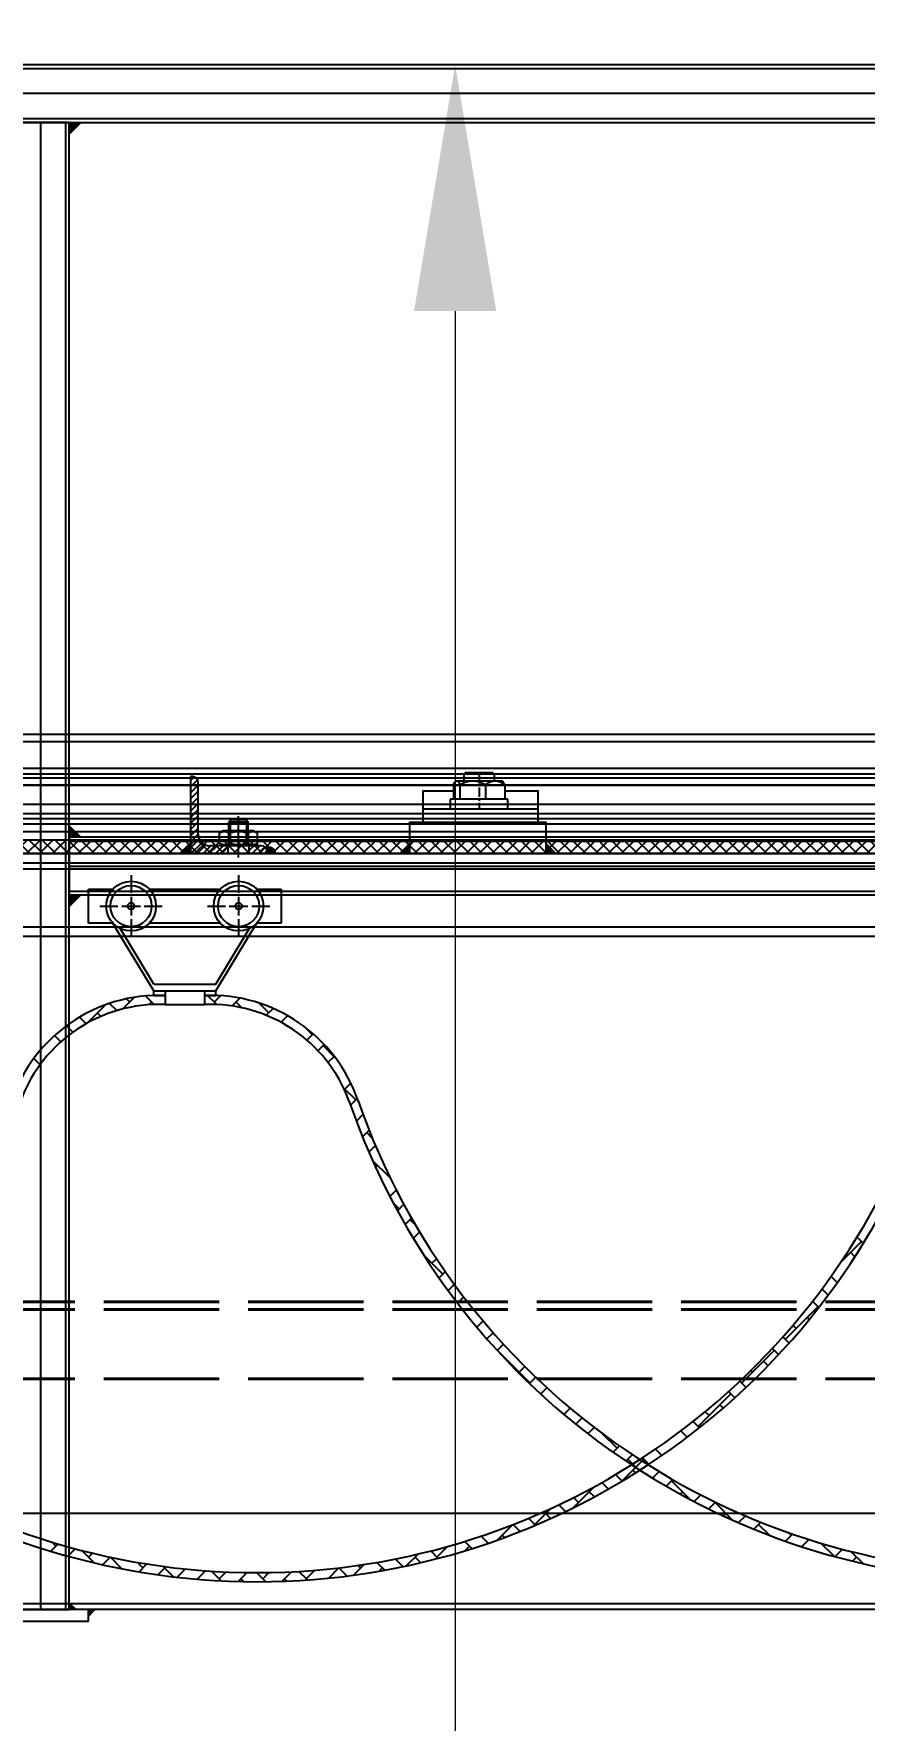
# Model space of a CAD drawing. Header units: centimetres. Extents: x 470464 to 524273, y 49611 to 59074.
# Drawn here: x 504506.7 to 504549.9, y 50525.9 to 50613.5 of the extents above; entities that cross this region are included whole.
import ezdxf

# ---------------------------------------------------------------- set-up
doc = ezdxf.new("R2010")
doc.units = ezdxf.units.CM
doc.header["$MEASUREMENT"] = 0
for name, pattern in [('1244-MIUM-DD-AR-2000$0$1244_Aselsan_MIUM_2900_Vinç$0$ACAD_ISO02W100', [15, 12, -3]), ('CENTER', [50.8, 31.75, -6.35, 6.35, -6.35]), ('CHAIN', [0.3543, 0.2362, -0.0295, 0.0591, -0.0295])]:
    doc.linetypes.add(name, pattern=pattern)
doc.layers.add('A-ANNO-REVC-01', color=1, linetype='Continuous', lineweight=15, true_color=0xff0000, plot=False)
doc.layers.add('S-COLS-CONC', color=4, linetype='Continuous', lineweight=40)
doc.layers.add('vinç', color=7, linetype='Continuous')
doc.styles.add('BARIŞ BABUR-3', font='arial.ttf')
doc.dimstyles.new('AAA_A4 BVS STANDART', dxfattribs={"dimscale": 12, "dimtxt": 1.8, "dimasz": 1.6, "dimexe": 0.18, "dimexo": 0.0625, "dimgap": 0.09, "dimtad": 1, "dimtoh": 1, "dimdec": 0, "dimzin": 9, "dimdsep": 46, "dimtxsty": 'BARIŞ BABUR-3', "dimcen": 0.09, "dimclrd": 1, "dimclre": 1, "dimclrt": 2, "dimadec": 0, "dimazin": 0, "dimtfac": 1, "dimtdec": 0, "dimtofl": 0, "dimtmove": 0, "dimatfit": 3, "dimfxl": 1, "dimtolj": 1, "dimtzin": 0, "dimlwd": 9, "dimlwe": 9, "dimarcsym": 0})

# ---------------------------------------------------------------- blocks, each defined once
blk = doc.blocks.new('*D137')
at = {"layer": 'A-ANNO-REVC-01', "color": 1, "lineweight": 9, "transparency": 16777216}
for p, q in [((417235.581, 68849.963), (417235.581, 68862.763)), ((417235.581, 68862.763), (417245.849, 68862.763)), ((417213.844, 68837.163), (417237.021, 68837.163)), ((417213.844, 68831.963), (417237.021, 68831.963)), ((417235.581, 68819.163), (417235.581, 68806.363))]:
    blk.add_line(p, q, dxfattribs=at)
at = {"layer": 'A-ANNO-REVC-01', "color": 1, "transparency": 16777216}
for points in [[(417233.448, 68849.963), (417237.715, 68849.963), (417235.581, 68837.163)], [(417233.448, 68819.163), (417237.715, 68819.163), (417235.581, 68831.963)]]:
    blk.add_solid(points, dxfattribs=at)
at = {"layer": 'Defpoints', "color": 0, "transparency": 16777216}
for p in [(417213.344, 68837.163), (417235.581, 68837.163), (417213.344, 68831.963)]:
    blk.add_point(p, dxfattribs=at)
at = {"layer": 'A-ANNO-REVC-01', "color": 2, "transparency": 16777216, "insert": (417241.075, 68870.806), "char_height": 14.4, "attachment_point": 5, "style": 'BARIŞ BABUR-3'}
blk.add_mtext('\\A1;5', dxfattribs=at)
blk = doc.blocks.new('*D145')
at = {"layer": 'A-ANNO-REVC-01', "color": 1, "lineweight": 9, "transparency": 16777216}
for p, q in [((417213.344, 68831.963), (417208.773, 68831.963)), ((417210.213, 68819.163), (417210.213, 68330.963)), ((417198.294, 68318.163), (417211.653, 68318.163))]:
    blk.add_line(p, q, dxfattribs=at)
at = {"layer": 'A-ANNO-REVC-01', "color": 1, "transparency": 16777216}
for points in [[(417208.079, 68819.163), (417212.346, 68819.163), (417210.213, 68831.963)], [(417208.079, 68330.963), (417212.346, 68330.963), (417210.213, 68318.163)]]:
    blk.add_solid(points, dxfattribs=at)
at = {"layer": 'Defpoints', "color": 0, "transparency": 16777216}
for p in [(417213.844, 68831.963, -0.053), (417197.794, 68318.163), (417210.213, 68318.163)]:
    blk.add_point(p, dxfattribs=at)
at = {"layer": 'A-ANNO-REVC-01', "color": 2, "transparency": 16777216, "insert": (417198.683, 68532.895), "char_height": 14.4, "attachment_point": 5, "rotation": 90, "style": 'BARIŞ BABUR-3'}
blk.add_mtext('\\A1;VİNÇ ÜSTÜ : 514', dxfattribs=at)
blk = doc.blocks.new('ghfhjkdjfdkyufgfktuthkgt')
at = {"ltscale": 0.4}
blk.add_hatch(color=2, dxfattribs=at).paths.add_polyline_path([(417196.458, 69071.72), (417195.902, 69071.163), (417196.458, 69071.163)])
blk.add_hatch(color=2, dxfattribs=at).paths.add_polyline_path([(417196.458, 69071.72), (417195.902, 69071.163), (417196.458, 69071.163)])
h = blk.add_hatch(color=2, dxfattribs=at)
edge = h.paths.add_edge_path()
edge.add_arc((417200.158, 69071.263), 0.3, 0, 45, ccw=False)
edge.add_line((417200.458, 69071.263), (417200.458, 69071.163))
edge.add_line((417200.458, 69071.163), (417200.883, 69071.163))
edge.add_arc((417200.494, 69071.101), 0.394, 9.0696, 108.25207)
h = blk.add_hatch(color=2, dxfattribs=at)
edge = h.paths.add_edge_path()
edge.add_arc((417200.158, 69071.263), 0.3, 0, 45, ccw=False)
edge.add_line((417200.458, 69071.263), (417200.458, 69071.163))
edge.add_line((417200.458, 69071.163), (417200.883, 69071.163))
edge.add_arc((417200.494, 69071.101), 0.394, 9.0696, 108.25207)
at = {"color": 2}
for p, q in [((417196.458, 69075.163), (417196.458, 69071.163)), ((417196.558, 69075.163), (417196.458, 69075.163)), ((417196.458, 69075.163), (417196.458, 69071.163)), ((417196.558, 69075.163), (417196.458, 69075.163)), ((417196.858, 69072.163), (417196.858, 69074.863)), ((417196.858, 69072.163), (417196.858, 69074.863)), ((417198.549, 69072.913), (417198.457, 69072.821)), ((417198.549, 69072.913), (417198.457, 69072.821)), ((417198.457, 69072.821), (417199.457, 69072.821)), ((417198.457, 69071.563), (417198.457, 69072.821)), ((417198.457, 69072.821), (417199.457, 69072.821)), ((417198.457, 69071.563), (417198.457, 69072.821)), ((417198.547, 69071.563), (417198.547, 69072.911)), ((417198.547, 69071.563), (417198.547, 69072.911)), ((417199.365, 69072.913), (417198.549, 69072.913)), ((417199.365, 69072.913), (417198.549, 69072.913)), ((417199.365, 69072.913), (417199.457, 69072.821)), ((417199.365, 69072.913), (417199.457, 69072.821)), ((417199.367, 69072.911), (417199.367, 69071.563)), ((417199.367, 69072.911), (417199.367, 69071.563)), ((417199.457, 69071.563), (417199.457, 69072.821)), ((417199.457, 69071.563), (417199.457, 69072.821)), ((417198.193, 69072.363), (417197.977, 69072.238)), ((417198.193, 69072.363), (417197.977, 69072.238)), ((417197.977, 69072.238), (417198, 69072.251)), ((417197.977, 69072.238), (417198, 69072.251)), ((417197.977, 69071.688), (417197.977, 69072.238)), ((417197.977, 69071.688), (417197.977, 69072.238)), ((417198, 69072.251), (417198.022, 69072.263)), ((417198, 69072.251), (417198.022, 69072.263)), ((417198.022, 69072.263), (417198.044, 69072.273)), ((417198.022, 69072.263), (417198.044, 69072.273)), ((417198.044, 69072.273), (417198.065, 69072.282)), ((417198.044, 69072.273), (417198.065, 69072.282)), ((417198.065, 69072.282), (417198.086, 69072.29)), ((417198.065, 69072.282), (417198.086, 69072.29)), ((417198.086, 69072.29), (417198.106, 69072.296)), ((417198.086, 69072.29), (417198.106, 69072.296)), ((417198.106, 69072.296), (417198.126, 69072.302)), ((417198.106, 69072.296), (417198.126, 69072.302)), ((417198.126, 69072.302), (417198.146, 69072.306)), ((417198.126, 69072.302), (417198.146, 69072.306)), ((417198.146, 69072.306), (417198.165, 69072.31)), ((417198.146, 69072.306), (417198.165, 69072.31)), ((417198.165, 69072.31), (417198.184, 69072.312)), ((417198.165, 69072.31), (417198.184, 69072.312)), ((417198.184, 69072.312), (417198.203, 69072.314)), ((417198.184, 69072.312), (417198.203, 69072.314)), ((417198.193, 69072.363), (417199.723, 69072.363)), ((417198.193, 69072.363), (417199.723, 69072.363)), ((417198.203, 69072.314), (417198.222, 69072.314)), ((417198.203, 69072.314), (417198.222, 69072.314)), ((417198.222, 69072.314), (417198.241, 69072.314)), ((417198.222, 69072.314), (417198.241, 69072.314)), ((417198.241, 69072.314), (417198.26, 69072.312)), ((417198.241, 69072.314), (417198.26, 69072.312)), ((417198.26, 69072.312), (417198.279, 69072.31)), ((417198.26, 69072.312), (417198.279, 69072.31)), ((417198.279, 69072.31), (417198.299, 69072.306)), ((417198.279, 69072.31), (417198.299, 69072.306)), ((417198.299, 69072.306), (417198.318, 69072.302)), ((417198.299, 69072.306), (417198.318, 69072.302)), ((417198.318, 69072.302), (417198.338, 69072.296)), ((417198.318, 69072.302), (417198.338, 69072.296)), ((417198.338, 69072.296), (417198.358, 69072.29)), ((417198.338, 69072.296), (417198.358, 69072.29)), ((417198.358, 69072.29), (417198.379, 69072.282)), ((417198.358, 69072.29), (417198.379, 69072.282)), ((417198.379, 69072.282), (417198.4, 69072.273)), ((417198.379, 69072.282), (417198.4, 69072.273)), ((417198.4, 69072.273), (417198.422, 69072.263)), ((417198.4, 69072.273), (417198.422, 69072.263)), ((417198.422, 69072.263), (417198.444, 69072.251)), ((417198.422, 69072.263), (417198.444, 69072.251)), ((417198.444, 69072.251), (417198.468, 69072.238)), ((417198.444, 69072.251), (417198.468, 69072.238)), ((417198.468, 69072.238), (417198.514, 69072.251)), ((417198.468, 69072.238), (417198.514, 69072.251)), ((417198.514, 69072.251), (417198.559, 69072.263)), ((417198.514, 69072.251), (417198.559, 69072.263)), ((417198.559, 69072.263), (417198.602, 69072.273)), ((417198.559, 69072.263), (417198.602, 69072.273)), ((417198.602, 69072.273), (417198.645, 69072.282)), ((417198.602, 69072.273), (417198.645, 69072.282)), ((417198.645, 69072.282), (417198.686, 69072.29)), ((417198.645, 69072.282), (417198.686, 69072.29)), ((417198.686, 69072.29), (417198.726, 69072.296)), ((417198.686, 69072.29), (417198.726, 69072.296)), ((417198.726, 69072.296), (417198.766, 69072.302)), ((417198.726, 69072.296), (417198.766, 69072.302)), ((417198.766, 69072.302), (417198.805, 69072.306)), ((417198.766, 69072.302), (417198.805, 69072.306)), ((417198.805, 69072.306), (417198.844, 69072.31)), ((417198.805, 69072.306), (417198.844, 69072.31)), ((417198.844, 69072.31), (417198.882, 69072.312)), ((417198.844, 69072.31), (417198.882, 69072.312)), ((417198.882, 69072.312), (417198.92, 69072.314)), ((417198.882, 69072.312), (417198.92, 69072.314)), ((417198.92, 69072.314), (417198.958, 69072.314)), ((417198.92, 69072.314), (417198.958, 69072.314)), ((417198.958, 69072.314), (417198.996, 69072.314)), ((417198.958, 69072.314), (417198.996, 69072.314)), ((417198.996, 69072.314), (417199.034, 69072.312)), ((417198.996, 69072.314), (417199.034, 69072.312)), ((417199.034, 69072.312), (417199.073, 69072.31)), ((417199.034, 69072.312), (417199.073, 69072.31)), ((417199.073, 69072.31), (417199.111, 69072.306)), ((417199.073, 69072.31), (417199.111, 69072.306)), ((417199.111, 69072.306), (417199.151, 69072.302)), ((417199.111, 69072.306), (417199.151, 69072.302)), ((417199.151, 69072.302), (417199.19, 69072.296)), ((417199.151, 69072.302), (417199.19, 69072.296)), ((417199.19, 69072.296), (417199.231, 69072.29)), ((417199.19, 69072.296), (417199.231, 69072.29)), ((417199.231, 69072.29), (417199.272, 69072.282)), ((417199.231, 69072.29), (417199.272, 69072.282)), ((417199.272, 69072.282), (417199.314, 69072.273)), ((417199.272, 69072.282), (417199.314, 69072.273)), ((417199.314, 69072.273), (417199.358, 69072.263)), ((417199.314, 69072.273), (417199.358, 69072.263)), ((417199.358, 69072.263), (417199.403, 69072.251)), ((417199.358, 69072.263), (417199.403, 69072.251)), ((417199.403, 69072.251), (417199.449, 69072.238)), ((417199.403, 69072.251), (417199.449, 69072.238)), ((417199.449, 69072.238), (417199.472, 69072.251)), ((417199.449, 69072.238), (417199.472, 69072.251)), ((417199.472, 69072.251), (417199.495, 69072.263)), ((417199.472, 69072.251), (417199.495, 69072.263)), ((417199.495, 69072.263), (417199.516, 69072.273)), ((417199.495, 69072.263), (417199.516, 69072.273)), ((417199.516, 69072.273), (417199.538, 69072.282)), ((417199.516, 69072.273), (417199.538, 69072.282)), ((417199.538, 69072.282), (417199.558, 69072.29)), ((417199.538, 69072.282), (417199.558, 69072.29)), ((417199.558, 69072.29), (417199.578, 69072.296)), ((417199.558, 69072.29), (417199.578, 69072.296)), ((417199.578, 69072.296), (417199.598, 69072.302)), ((417199.578, 69072.296), (417199.598, 69072.302)), ((417199.598, 69072.302), (417199.618, 69072.306)), ((417199.598, 69072.302), (417199.618, 69072.306)), ((417199.618, 69072.306), (417199.637, 69072.31)), ((417199.618, 69072.306), (417199.637, 69072.31)), ((417199.637, 69072.31), (417199.656, 69072.312)), ((417199.637, 69072.31), (417199.656, 69072.312)), ((417199.656, 69072.312), (417199.675, 69072.314)), ((417199.656, 69072.312), (417199.675, 69072.314)), ((417199.675, 69072.314), (417199.694, 69072.314)), ((417199.675, 69072.314), (417199.694, 69072.314)), ((417199.694, 69072.314), (417199.713, 69072.314)), ((417199.694, 69072.314), (417199.713, 69072.314)), ((417199.713, 69072.314), (417199.732, 69072.312)), ((417199.713, 69072.314), (417199.732, 69072.312)), ((417199.723, 69072.363), (417199.94, 69072.238)), ((417199.723, 69072.363), (417199.94, 69072.238)), ((417199.732, 69072.312), (417199.752, 69072.31)), ((417199.732, 69072.312), (417199.752, 69072.31)), ((417199.752, 69072.31), (417199.771, 69072.306)), ((417199.752, 69072.31), (417199.771, 69072.306)), ((417199.771, 69072.306), (417199.791, 69072.302)), ((417199.771, 69072.306), (417199.791, 69072.302)), ((417199.791, 69072.302), (417199.81, 69072.296)), ((417199.791, 69072.302), (417199.81, 69072.296)), ((417199.81, 69072.296), (417199.831, 69072.29)), ((417199.81, 69072.296), (417199.831, 69072.29)), ((417199.831, 69072.29), (417199.851, 69072.282)), ((417199.831, 69072.29), (417199.851, 69072.282)), ((417199.851, 69072.282), (417199.872, 69072.273)), ((417199.851, 69072.282), (417199.872, 69072.273)), ((417199.872, 69072.273), (417199.894, 69072.263)), ((417199.872, 69072.273), (417199.894, 69072.263)), ((417199.894, 69072.263), (417199.917, 69072.251)), ((417199.894, 69072.263), (417199.917, 69072.251)), ((417199.917, 69072.251), (417199.94, 69072.238)), ((417199.917, 69072.251), (417199.94, 69072.238)), ((417199.94, 69071.688), (417199.94, 69072.238)), ((417199.94, 69071.688), (417199.94, 69072.238)), ((417196.458, 69071.163), (417200.458, 69071.163)), ((417196.458, 69071.163), (417200.458, 69071.163)), ((417200.158, 69071.563), (417197.458, 69071.563)), ((417200.158, 69071.563), (417197.458, 69071.563)), ((417198, 69071.675), (417197.977, 69071.688)), ((417198.193, 69071.563), (417197.977, 69071.688)), ((417198, 69071.675), (417197.977, 69071.688)), ((417198.193, 69071.563), (417197.977, 69071.688)), ((417198.022, 69071.664), (417198, 69071.675)), ((417198.022, 69071.664), (417198, 69071.675)), ((417198.044, 69071.654), (417198.022, 69071.664)), ((417198.044, 69071.654), (417198.022, 69071.664)), ((417198.065, 69071.645), (417198.044, 69071.654)), ((417198.065, 69071.645), (417198.044, 69071.654)), ((417198.086, 69071.637), (417198.065, 69071.645)), ((417198.086, 69071.637), (417198.065, 69071.645)), ((417198.106, 69071.63), (417198.086, 69071.637)), ((417198.106, 69071.63), (417198.086, 69071.637)), ((417198.126, 69071.625), (417198.106, 69071.63)), ((417198.126, 69071.625), (417198.106, 69071.63)), ((417198.146, 69071.62), (417198.126, 69071.625)), ((417198.146, 69071.62), (417198.126, 69071.625)), ((417198.165, 69071.617), (417198.146, 69071.62)), ((417198.165, 69071.617), (417198.146, 69071.62)), ((417198.184, 69071.614), (417198.165, 69071.617)), ((417198.184, 69071.614), (417198.165, 69071.617)), ((417198.203, 69071.613), (417198.184, 69071.614)), ((417198.203, 69071.613), (417198.184, 69071.614)), ((417199.723, 69071.563), (417198.193, 69071.563)), ((417199.723, 69071.563), (417198.193, 69071.563)), ((417198.222, 69071.612), (417198.203, 69071.613)), ((417198.222, 69071.612), (417198.203, 69071.613)), ((417198.241, 69071.613), (417198.222, 69071.612)), ((417198.241, 69071.613), (417198.222, 69071.612)), ((417198.26, 69071.614), (417198.241, 69071.613)), ((417198.26, 69071.614), (417198.241, 69071.613)), ((417198.279, 69071.617), (417198.26, 69071.614)), ((417198.279, 69071.617), (417198.26, 69071.614)), ((417198.299, 69071.62), (417198.279, 69071.617)), ((417198.299, 69071.62), (417198.279, 69071.617)), ((417198.318, 69071.625), (417198.299, 69071.62)), ((417198.318, 69071.625), (417198.299, 69071.62)), ((417198.338, 69071.63), (417198.318, 69071.625)), ((417198.338, 69071.63), (417198.318, 69071.625)), ((417198.358, 69071.637), (417198.338, 69071.63)), ((417198.358, 69071.637), (417198.338, 69071.63)), ((417198.379, 69071.645), (417198.358, 69071.637)), ((417198.379, 69071.645), (417198.358, 69071.637)), ((417198.4, 69071.654), (417198.379, 69071.645)), ((417198.4, 69071.654), (417198.379, 69071.645)), ((417198.422, 69071.664), (417198.4, 69071.654)), ((417198.422, 69071.664), (417198.4, 69071.654)), ((417198.407, 69071.563), (417198.407, 69071.163)), ((417199.507, 69071.563), (417198.407, 69071.563)), ((417198.407, 69071.563), (417198.407, 69071.163)), ((417199.507, 69071.563), (417198.407, 69071.563)), ((417198.407, 69071.163), (417199.507, 69071.163)), ((417198.407, 69071.163), (417199.507, 69071.163)), ((417198.444, 69071.675), (417198.422, 69071.664)), ((417198.444, 69071.675), (417198.422, 69071.664)), ((417198.468, 69071.688), (417198.444, 69071.675)), ((417198.468, 69071.688), (417198.444, 69071.675)), ((417198.514, 69071.675), (417198.468, 69071.688)), ((417198.514, 69071.675), (417198.468, 69071.688)), ((417198.559, 69071.664), (417198.514, 69071.675)), ((417198.559, 69071.664), (417198.514, 69071.675)), ((417198.602, 69071.654), (417198.559, 69071.664)), ((417198.602, 69071.654), (417198.559, 69071.664)), ((417198.645, 69071.645), (417198.602, 69071.654)), ((417198.645, 69071.645), (417198.602, 69071.654)), ((417198.686, 69071.637), (417198.645, 69071.645)), ((417198.686, 69071.637), (417198.645, 69071.645)), ((417198.726, 69071.63), (417198.686, 69071.637)), ((417198.726, 69071.63), (417198.686, 69071.637)), ((417198.766, 69071.625), (417198.726, 69071.63)), ((417198.766, 69071.625), (417198.726, 69071.63)), ((417198.805, 69071.62), (417198.766, 69071.625)), ((417198.805, 69071.62), (417198.766, 69071.625)), ((417198.844, 69071.617), (417198.805, 69071.62)), ((417198.844, 69071.617), (417198.805, 69071.62)), ((417198.882, 69071.614), (417198.844, 69071.617)), ((417198.882, 69071.614), (417198.844, 69071.617)), ((417198.92, 69071.613), (417198.882, 69071.614)), ((417198.92, 69071.613), (417198.882, 69071.614)), ((417198.958, 69071.612), (417198.92, 69071.613)), ((417198.958, 69071.612), (417198.92, 69071.613)), ((417198.996, 69071.613), (417198.958, 69071.612)), ((417198.996, 69071.613), (417198.958, 69071.612)), ((417199.034, 69071.614), (417198.996, 69071.613)), ((417199.034, 69071.614), (417198.996, 69071.613)), ((417199.073, 69071.617), (417199.034, 69071.614)), ((417199.073, 69071.617), (417199.034, 69071.614)), ((417199.111, 69071.62), (417199.073, 69071.617)), ((417199.111, 69071.62), (417199.073, 69071.617)), ((417199.151, 69071.625), (417199.111, 69071.62)), ((417199.151, 69071.625), (417199.111, 69071.62)), ((417199.19, 69071.63), (417199.151, 69071.625)), ((417199.19, 69071.63), (417199.151, 69071.625)), ((417199.231, 69071.637), (417199.19, 69071.63)), ((417199.231, 69071.637), (417199.19, 69071.63)), ((417199.272, 69071.645), (417199.231, 69071.637)), ((417199.272, 69071.645), (417199.231, 69071.637)), ((417199.314, 69071.654), (417199.272, 69071.645)), ((417199.314, 69071.654), (417199.272, 69071.645)), ((417199.358, 69071.664), (417199.314, 69071.654)), ((417199.358, 69071.664), (417199.314, 69071.654)), ((417199.403, 69071.675), (417199.358, 69071.664)), ((417199.403, 69071.675), (417199.358, 69071.664)), ((417199.449, 69071.688), (417199.403, 69071.675)), ((417199.449, 69071.688), (417199.403, 69071.675)), ((417199.472, 69071.675), (417199.449, 69071.688)), ((417199.472, 69071.675), (417199.449, 69071.688)), ((417199.495, 69071.664), (417199.472, 69071.675)), ((417199.495, 69071.664), (417199.472, 69071.675)), ((417199.516, 69071.654), (417199.495, 69071.664)), ((417199.516, 69071.654), (417199.495, 69071.664)), ((417199.507, 69071.163), (417199.507, 69071.563)), ((417199.507, 69071.163), (417199.507, 69071.563)), ((417199.538, 69071.645), (417199.516, 69071.654)), ((417199.538, 69071.645), (417199.516, 69071.654)), ((417199.558, 69071.637), (417199.538, 69071.645)), ((417199.558, 69071.637), (417199.538, 69071.645)), ((417199.578, 69071.63), (417199.558, 69071.637)), ((417199.578, 69071.63), (417199.558, 69071.637)), ((417199.598, 69071.625), (417199.578, 69071.63)), ((417199.598, 69071.625), (417199.578, 69071.63)), ((417199.618, 69071.62), (417199.598, 69071.625)), ((417199.618, 69071.62), (417199.598, 69071.625)), ((417199.637, 69071.617), (417199.618, 69071.62)), ((417199.637, 69071.617), (417199.618, 69071.62)), ((417199.656, 69071.614), (417199.637, 69071.617)), ((417199.656, 69071.614), (417199.637, 69071.617)), ((417199.675, 69071.613), (417199.656, 69071.614)), ((417199.675, 69071.613), (417199.656, 69071.614)), ((417199.694, 69071.612), (417199.675, 69071.613)), ((417199.694, 69071.612), (417199.675, 69071.613)), ((417199.713, 69071.613), (417199.694, 69071.612)), ((417199.713, 69071.613), (417199.694, 69071.612)), ((417199.732, 69071.614), (417199.713, 69071.613)), ((417199.732, 69071.614), (417199.713, 69071.613)), ((417199.723, 69071.563), (417199.94, 69071.688)), ((417199.723, 69071.563), (417199.94, 69071.688)), ((417199.752, 69071.617), (417199.732, 69071.614)), ((417199.752, 69071.617), (417199.732, 69071.614)), ((417199.771, 69071.62), (417199.752, 69071.617)), ((417199.771, 69071.62), (417199.752, 69071.617)), ((417199.791, 69071.625), (417199.771, 69071.62)), ((417199.791, 69071.625), (417199.771, 69071.62)), ((417199.81, 69071.63), (417199.791, 69071.625)), ((417199.81, 69071.63), (417199.791, 69071.625)), ((417199.831, 69071.637), (417199.81, 69071.63)), ((417199.831, 69071.637), (417199.81, 69071.63)), ((417199.851, 69071.645), (417199.831, 69071.637)), ((417199.851, 69071.645), (417199.831, 69071.637)), ((417199.872, 69071.654), (417199.851, 69071.645)), ((417199.872, 69071.654), (417199.851, 69071.645)), ((417199.894, 69071.664), (417199.872, 69071.654)), ((417199.894, 69071.664), (417199.872, 69071.654)), ((417199.917, 69071.675), (417199.894, 69071.664)), ((417199.917, 69071.675), (417199.894, 69071.664)), ((417199.94, 69071.688), (417199.917, 69071.675)), ((417199.94, 69071.688), (417199.917, 69071.675)), ((417200.458, 69071.163), (417200.458, 69071.263)), ((417200.458, 69071.163), (417200.458, 69071.263)), ((417191.167, 69067.551), (417191.167, 69069.315)), ((417191.167, 69069.315), (417192.426, 69069.315)), ((417193.373, 69070.048), (417193.373, 69069.117)), ((417194.319, 69069.315), (417198.014, 69069.315)), ((417198.961, 69070.048), (417198.961, 69069.117)), ((417199.908, 69069.315), (417201.167, 69069.315)), ((417201.167, 69069.315), (417201.167, 69067.551)), ((417191.758, 69068.433), (417192.689, 69068.433)), ((417192.888, 69068.433), (417193.858, 69068.433)), ((417193.373, 69068.918), (417193.373, 69067.948)), ((417194.057, 69068.433), (417194.988, 69068.433)), ((417197.346, 69068.433), (417198.277, 69068.433)), ((417198.476, 69068.433), (417199.446, 69068.433)), ((417198.961, 69068.918), (417198.961, 69067.948)), ((417199.645, 69068.433), (417200.576, 69068.433)), ((417192.426, 69067.551), (417191.167, 69067.551)), ((417192.815, 69066.904), (417192.426, 69067.551)), ((417193.373, 69067.749), (417193.373, 69066.818)), ((417198.014, 69067.551), (417194.319, 69067.551)), ((417198.961, 69067.749), (417198.961, 69066.818)), ((417199.518, 69066.904), (417199.908, 69067.551)), ((417201.167, 69067.551), (417199.908, 69067.551)), ((417193.028, 69066.904), (417192.808, 69067.269)), ((417194.549, 69064.021), (417192.815, 69066.904)), ((417194.549, 69064.374), (417193.028, 69066.904)), ((417197.785, 69064.374), (417199.306, 69066.904)), ((417197.785, 69064.021), (417199.518, 69066.904)), ((417199.306, 69066.904), (417199.526, 69067.269)), ((417194.549, 69064.374), (417197.785, 69064.374)), ((417194.549, 69064.021), (417197.785, 69064.021)), ((417194.549, 69063.786), (417194.549, 69064.021)), ((417194.549, 69063.786), (417195.137, 69063.786)), ((417195.137, 69064.021), (417195.137, 69063.315)), ((417195.137, 69063.315), (417197.196, 69063.315)), ((417197.196, 69064.021), (417197.196, 69063.315)), ((417197.196, 69063.786), (417197.785, 69063.786)), ((417197.785, 69063.786), (417197.785, 69064.021))]:
    blk.add_line(p, q, dxfattribs=at)
at = {"color": 2, "linetype": 'Continuous'}
for p, q in [((417196.458, 69074.955), (417196.652, 69075.148)), ((417196.458, 69074.955), (417196.652, 69075.148)), ((417196.458, 69074.637), (417196.824, 69075.002)), ((417196.458, 69074.637), (417196.824, 69075.002)), ((417196.458, 69074.318), (417196.858, 69074.718)), ((417196.458, 69074.318), (417196.858, 69074.718)), ((417196.458, 69074), (417196.858, 69074.4)), ((417196.458, 69074), (417196.858, 69074.4)), ((417196.458, 69073.682), (417196.858, 69074.082)), ((417196.458, 69073.682), (417196.858, 69074.082)), ((417196.458, 69073.364), (417196.858, 69073.764)), ((417196.458, 69073.364), (417196.858, 69073.764)), ((417196.458, 69073.046), (417196.858, 69073.446)), ((417196.458, 69073.046), (417196.858, 69073.446)), ((417196.458, 69072.727), (417196.858, 69073.127)), ((417196.458, 69072.727), (417196.858, 69073.127)), ((417196.458, 69072.409), (417196.858, 69072.809)), ((417196.458, 69072.409), (417196.858, 69072.809)), ((417196.458, 69072.091), (417196.858, 69072.491)), ((417196.458, 69072.091), (417196.858, 69072.491)), ((417196.458, 69071.773), (417196.858, 69072.173)), ((417196.458, 69071.773), (417196.858, 69072.173)), ((417196.458, 69071.455), (417196.914, 69071.911)), ((417196.458, 69071.455), (417196.914, 69071.911)), ((417196.485, 69071.163), (417197.048, 69071.726)), ((417196.485, 69071.163), (417197.048, 69071.726)), ((417196.803, 69071.163), (417197.243, 69071.603)), ((417196.803, 69071.163), (417197.243, 69071.603)), ((417197.122, 69071.163), (417197.522, 69071.563)), ((417197.122, 69071.163), (417197.522, 69071.563)), ((417197.44, 69071.163), (417197.84, 69071.563)), ((417197.44, 69071.163), (417197.84, 69071.563)), ((417197.758, 69071.163), (417198.158, 69071.563)), ((417197.758, 69071.163), (417198.158, 69071.563)), ((417198.076, 69071.163), (417198.407, 69071.494)), ((417198.076, 69071.163), (417198.407, 69071.494)), ((417198.394, 69071.163), (417198.407, 69071.176)), ((417198.394, 69071.163), (417198.407, 69071.176)), ((417199.507, 69071.322), (417199.749, 69071.563)), ((417199.507, 69071.322), (417199.749, 69071.563)), ((417199.667, 69071.163), (417200.067, 69071.563)), ((417199.667, 69071.163), (417200.067, 69071.563)), ((417199.985, 69071.163), (417200.331, 69071.509)), ((417199.985, 69071.163), (417200.331, 69071.509)), ((417200.304, 69071.163), (417200.454, 69071.314)), ((417200.304, 69071.163), (417200.454, 69071.314))]:
    blk.add_line(p, q, dxfattribs=at)
at = {"color": 2, "linetype": 'CHAIN', "ltscale": 25}
blk.add_line((417198.957, 69070.963), (417198.957, 69073.113), dxfattribs=at)
blk.add_line((417198.957, 69070.963), (417198.957, 69073.113), dxfattribs=at)
at = {"color": 2, "ltscale": 7}
for p, q in [((417198.54, 69072.317), (417198.458, 69072.363)), ((417198.458, 69071.563), (417198.458, 69072.363)), ((417198.54, 69072.317), (417198.458, 69072.363)), ((417198.458, 69071.563), (417198.458, 69072.363)), ((417198.468, 69071.688), (417198.468, 69072.238)), ((417198.468, 69071.688), (417198.468, 69072.238)), ((417199.377, 69072.317), (417198.54, 69072.317)), ((417198.54, 69071.61), (417198.54, 69072.317)), ((417199.377, 69072.317), (417198.54, 69072.317)), ((417198.54, 69071.61), (417198.54, 69072.317)), ((417199.377, 69072.317), (417199.458, 69072.363)), ((417199.377, 69072.317), (417199.458, 69072.363)), ((417199.377, 69071.61), (417199.377, 69072.317)), ((417199.377, 69071.61), (417199.377, 69072.317)), ((417199.449, 69071.688), (417199.449, 69072.238)), ((417199.449, 69071.688), (417199.449, 69072.238)), ((417199.458, 69072.363), (417199.458, 69071.563)), ((417199.458, 69072.363), (417199.458, 69071.563)), ((417198.308, 69071.563), (417198.308, 69071.563)), ((417198.308, 69071.563), (417198.308, 69071.563)), ((417198.54, 69071.61), (417198.458, 69071.563)), ((417198.54, 69071.61), (417198.458, 69071.563)), ((417198.54, 69071.61), (417199.377, 69071.61)), ((417198.54, 69071.61), (417199.377, 69071.61)), ((417199.377, 69071.61), (417199.458, 69071.563)), ((417199.377, 69071.61), (417199.458, 69071.563)), ((417199.608, 69071.563), (417199.608, 69071.563)), ((417199.608, 69071.563), (417199.608, 69071.563))]:
    blk.add_line(p, q, dxfattribs=at)
at = {"color": 2, "ltscale": 0.4}
for p, q in [((417976.883, 69071.163), (416796.458, 69071.163)), ((417196.458, 69071.72), (417195.902, 69071.163)), ((417196.458, 69071.72), (417195.902, 69071.163)), ((417195.902, 69071.163), (417196.458, 69071.163)), ((417195.902, 69071.163), (417196.458, 69071.163)), ((417196.458, 69071.163), (417196.458, 69071.72)), ((417196.458, 69071.163), (417196.458, 69071.72)), ((417200.458, 69071.263), (417200.458, 69071.163)), ((417200.458, 69071.263), (417200.458, 69071.163)), ((417200.458, 69071.163), (417200.883, 69071.163)), ((417200.458, 69071.163), (417200.883, 69071.163)), ((417976.459, 69070.663), (416796.458, 69070.663)), ((416796.458, 69067.363), (417976.459, 69067.363)), ((416796.458, 69066.863), (417976.459, 69066.863)), ((417195.137, 69063.786), (417195.137, 69063.315)), ((417197.196, 69063.786), (417197.196, 69063.315))]:
    blk.add_line(p, q, dxfattribs=at)
at = {"color": 2, "linetype": 'Continuous', "ltscale": 0.4}
for p, q in [((417191.066, 69062.335), (417192.022, 69063.291)), ((417192.626, 69062.999), (417192.253, 69063.372)), ((417192.95, 69063.088), (417193.554, 69063.692)), ((417193.309, 69063.447), (417193.141, 69063.615)), ((417194.57, 69063.317), (417194.126, 69063.762)), ((417194.297, 69063.303), (417194.441, 69063.447)), ((417197.829, 69063.315), (417197.353, 69063.79)), ((417197.696, 69063.447), (417198.025, 69063.776)), ((417198.621, 69063.24), (417199.029, 69063.648)), ((417199.126, 69063.148), (417198.828, 69063.447)), ((417200.525, 69062.881), (417200.01, 69063.396)), ((417191.041, 69062.321), (417190.7, 69062.662)), ((417191.797, 69062.697), (417191.612, 69062.881)), ((417200.399, 69062.755), (417200.756, 69063.112)), ((417201.166, 69062.391), (417201.509, 69062.734)), ((417189.724, 69061.376), (417189.397, 69061.702)), ((417190.352, 69061.879), (417190.02, 69062.211)), ((417202.788, 69061.75), (417202.363, 69062.175)), ((417202.505, 69061.467), (417202.832, 69061.795)), ((417203.084, 69060.915), (417203.408, 69061.239)), ((417203.984, 69060.553), (417203.353, 69061.184)), ((417203.603, 69060.303), (417203.919, 69060.618)), ((417188.646, 69060.19), (417188.321, 69060.515)), ((417205.05, 69058.356), (417204.403, 69059.003)), ((417204.485, 69058.921), (417204.791, 69059.228)), ((417204.777, 69058.082), (417205.126, 69058.432)), ((417205.079, 69057.253), (417205.425, 69057.599)), ((417205.397, 69056.439), (417205.74, 69056.783)), ((417205.91, 69056.365), (417205.616, 69056.659)), ((417205.73, 69055.642), (417206.071, 69055.982)), ((417206.838, 69054.305), (417205.909, 69055.234)), ((417206.079, 69054.859), (417206.182, 69054.962)), ((417206.747, 69054.396), (417206.779, 69054.427)), ((417206.821, 69053.338), (417207.155, 69053.672)), ((417207.313, 69052.699), (417206.982, 69053.03)), ((417207.213, 69052.599), (417207.546, 69052.931)), ((417207.62, 69051.874), (417207.95, 69052.205)), ((417208.147, 69051.865), (417207.879, 69052.133)), ((417208.039, 69051.162), (417208.369, 69051.492)), ((417230.272, 69049.948), (417231.326, 69051.002)), ((417231.426, 69050.902), (417231.097, 69051.231)), ((417209.576, 69049.305), (417208.572, 69050.309)), ((417209.01, 69049.87), (417209.246, 69050.106)), ((417230.988, 69050.209), (417230.76, 69050.436)), ((417209.378, 69049.107), (417209.704, 69049.433)), ((417230.072, 69048.861), (417229.747, 69049.187)), ((417209.85, 69048.448), (417210.175, 69048.773)), ((417210.367, 69048.514), (417210.142, 69048.739)), ((417229.596, 69048.207), (417229.27, 69048.532)), ((417210.335, 69047.801), (417210.66, 69048.126)), ((417227.366, 69045.911), (417229.063, 69047.608)), ((417229.106, 69047.565), (417228.782, 69047.889)), ((417211.342, 69046.545), (417211.666, 69046.869)), ((417227.932, 69046.476), (417227.766, 69046.642)), ((417228.604, 69046.935), (417228.498, 69047.042)), ((417211.864, 69045.936), (417212.188, 69046.26)), ((417212.398, 69045.339), (417212.723, 69045.663)), ((417227.563, 69045.713), (417227.239, 69046.038)), ((417214.101, 69043.648), (417212.404, 69045.345)), ((417212.945, 69044.754), (417212.97, 69044.779)), ((417225.104, 69043.648), (417226.801, 69045.345)), ((417226.473, 69044.541), (417226.235, 69044.779)), ((417227.024, 69045.121), (417226.7, 69045.445)), ((417213.536, 69044.214), (417213.829, 69044.507)), ((417214.075, 69043.622), (417214.4, 69043.947)), ((417225.669, 69044.214), (417225.585, 69044.298)), ((417214.658, 69043.074), (417214.984, 69043.4)), ((417214.854, 69042.895), (417214.667, 69043.082)), ((417222.841, 69041.385), (417224.538, 69043.082)), ((417224.746, 69042.874), (417224.42, 69043.2)), ((417225.334, 69043.417), (417225.009, 69043.743)), ((417215.862, 69042.015), (417216.19, 69042.342)), ((417223.406, 69041.951), (417223.205, 69042.152)), ((417224.146, 69042.343), (417223.972, 69042.517)), ((417216.482, 69041.504), (417216.811, 69041.832)), ((417217.115, 69041.005), (417217.445, 69041.335)), ((417222.908, 69041.318), (417222.579, 69041.647)), ((417218.627, 69040.254), (417217.857, 69041.024)), ((417218.061, 69040.819), (417218.092, 69040.85)), ((417218.419, 69040.046), (417218.751, 69040.378)), ((417222.271, 69040.824), (417221.941, 69041.154)), ((417218.836, 69038.512), (417220.012, 69039.688)), ((417219.089, 69039.585), (417219.424, 69039.92)), ((417219.69, 69039.191), (417219.193, 69039.688)), ((417220.283, 69039.418), (417219.947, 69039.753)), ((417220.958, 69039.874), (417220.625, 69040.207)), ((417218.881, 69038.557), (417218.553, 69038.885)), ((417219.594, 69038.975), (417219.447, 69039.122)), ((417220.47, 69038.703), (417220.809, 69039.041)), ((417221.18, 69038.282), (417221.521, 69038.623)), ((417216.355, 69037.162), (417217.451, 69038.258)), ((417217.448, 69037.727), (417217.184, 69037.991)), ((417218.177, 69038.129), (417217.835, 69038.471)), ((417222.411, 69037.601), (417221.455, 69038.557)), ((417221.904, 69037.874), (417222.021, 69037.991)), ((417222.642, 69037.48), (417222.988, 69037.826)), ((417214.27, 69036.208), (417215.18, 69037.119)), ((417215.948, 69036.964), (417215.598, 69037.314)), ((417216.618, 69037.425), (417216.358, 69037.685)), ((417223.393, 69037.101), (417223.742, 69037.45)), ((417224.615, 69036.528), (417223.718, 69037.425)), ((417212.417, 69035.487), (417213.216, 69036.286)), ((417213.588, 69035.93), (417213.228, 69036.29)), ((417214.355, 69036.294), (417214.033, 69036.616)), ((417215.177, 69036.604), (417214.921, 69036.86)), ((417224.159, 69036.735), (417224.284, 69036.86)), ((417224.94, 69036.385), (417225.296, 69036.741)), ((417225.737, 69036.05), (417226.096, 69036.409)), ((417226.542, 69035.733), (417225.981, 69036.294)), ((417189.206, 69034.903), (417189.582, 69035.28)), ((417189.465, 69035.163), (417189.248, 69035.38)), ((417209.264, 69034.597), (417209.816, 69035.148)), ((417211.086, 69035.038), (417210.712, 69035.412)), ((417210.724, 69034.926), (417210.961, 69035.163)), ((417211.937, 69035.319), (417211.567, 69035.688)), ((417212.771, 69035.616), (417212.658, 69035.728)), ((417227.376, 69035.427), (417227.744, 69035.794)), ((417227.678, 69035.728), (417227.541, 69035.865)), ((417228.221, 69035.14), (417228.593, 69035.512)), ((417228.288, 69035.118), (417228.243, 69035.163)), ((417229.902, 69034.635), (417229.218, 69035.319)), ((417229.375, 69035.163), (417229.46, 69035.248)), ((417190.083, 69034.649), (417190.465, 69035.031)), ((417191.463, 69034.297), (417190.822, 69034.938)), ((417191.162, 69034.597), (417191.367, 69034.802)), ((417191.895, 69034.198), (417192.289, 69034.593)), ((417192.902, 69033.988), (417192.301, 69034.59)), ((417193.991, 69034.031), (417193.702, 69034.32)), ((417193.788, 69033.828), (417194.197, 69034.238)), ((417206.554, 69033.914), (417206.148, 69034.319)), ((417207.5, 69034.099), (417207.102, 69034.497)), ((417207.671, 69034.135), (417208.291, 69034.755)), ((417208.425, 69034.304), (417208.133, 69034.597)), ((417209.331, 69034.53), (417208.946, 69034.915)), ((417229.962, 69034.619), (417230.345, 69035.002)), ((417231.415, 69034.254), (417230.779, 69034.89)), ((417230.861, 69034.386), (417231.072, 69034.597)), ((417192.831, 69034.002), (417192.859, 69034.031)), ((417194.768, 69033.677), (417195.122, 69034.031)), ((417195.582, 69033.571), (417195.039, 69034.114)), ((417195.772, 69033.549), (417196.199, 69033.977)), ((417196.801, 69033.448), (417197.239, 69033.885)), ((417196.84, 69033.444), (417196.819, 69033.466)), ((417198.053, 69033.363), (417197.553, 69033.863)), ((417197.951, 69033.466), (417198.307, 69033.822)), ((417198.945, 69033.328), (417199.406, 69033.79)), ((417199.226, 69033.322), (417199.082, 69033.466)), ((417200.361, 69033.318), (417199.893, 69033.786)), ((417200.213, 69033.466), (417200.539, 69033.791)), ((417201.217, 69033.338), (417201.708, 69033.829)), ((417201.463, 69033.347), (417201.345, 69033.466)), ((417202.534, 69033.407), (417202.092, 69033.85)), ((417202.476, 69033.466), (417202.919, 69033.909)), ((417203.644, 69033.503), (417204.173, 69034.031)), ((417204.594, 69033.611), (417204.171, 69034.033)), ((417204.928, 69033.655), (417205.484, 69034.211)), ((417205.305, 69034.031), (417205.172, 69034.164)), ((417206.267, 69033.863), (417206.436, 69034.031))]:
    blk.add_line(p, q, dxfattribs=at)
at = {"color": 2}
for centre, radius in [((417193.373, 69068.433), 1.294), ((417198.961, 69068.433), 1.294), ((417193.373, 69068.433), 0.176), ((417198.961, 69068.433), 0.176)]:
    blk.add_circle(centre, radius, dxfattribs=at)
at = {"color": 2, "ltscale": 0.4}
for centre in [(417193.373, 69068.433), (417198.961, 69068.433)]:
    blk.add_circle(centre, 1.07, dxfattribs=at)
at = {"color": 2}
for centre, radius, start, end in [((417196.558, 69074.863), 0.3, 0, 90), ((417196.558, 69074.863), 0.3, 0, 90), ((417197.458, 69072.163), 0.6, 180, 270), ((417197.458, 69072.163), 0.6, 180, 270), ((417200.158, 69071.263), 0.3, 0, 90), ((417200.158, 69071.263), 0.3, 0, 90)]:
    blk.add_arc(centre, radius, start, end, dxfattribs=at)
at = {"color": 2, "ltscale": 0.4}
for centre, radius, start, end in [((417200.494, 69071.101), 0.394, 9.0696, 108.25207), ((417200.494, 69071.101), 0.394, 9.0696, 108.25207), ((417200.158, 69071.263), 0.3, 0, 45), ((417200.158, 69071.263), 0.3, 0, 45), ((417194.825, 69055.7), 8.092, 87.7843, 161.14297), ((417194.828, 69055.654), 7.667, 87.68839, 159.69174), ((417197.509, 69055.7), 8.092, 18.85703, 92.2157), ((417197.506, 69055.654), 7.667, 20.30826, 92.31161), ((417199.927, 69070.315), 37, 198.92464, 341.07536), ((417199.927, 69070.354), 36.568, 199.22065, 340.77935), ((417239.696, 69070.315), 37, 198.92464, 341.07536), ((417239.696, 69070.354), 36.568, 199.22065, 340.77935)]:
    blk.add_arc(centre, radius, start, end, dxfattribs=at)
blk = doc.blocks.new('kjjlkhlljklhıjşlkmkjş')
at = {"ltscale": 0.4}
for points in [[(417190.159, 69213.463), (417190.759, 69213.463), (417190.159, 69212.863)], [(417190.159, 69213.463), (417190.759, 69213.463), (417190.159, 69212.863)], [(417190.159, 69136.163), (417190.495, 69136.163), (417190.159, 69136.499)], [(417191.159, 69136.163), (417191.495, 69136.163), (417191.159, 69135.827)]]:
    blk.add_hatch(color=2, dxfattribs=at).paths.add_polyline_path(points)
for points in [[(417190.159, 69213.463), (417190.759, 69213.463), (417190.159, 69212.863)], [(417190.159, 69176.313), (417190.759, 69176.313), (417190.159, 69176.913)], [(417190.159, 69173.313), (417190.759, 69173.313), (417190.159, 69172.713)]]:
    blk.add_hatch(color=2).paths.add_polyline_path(points)
at = {"color": 2, "ltscale": 1.5}
for p, q in [((417930.159, 69216.463, -0.009), (416847.159, 69216.463, 0.119)), ((416847.159, 69213.463, 0.119), (417930.159, 69213.463, -0.009))]:
    blk.add_line(p, q, dxfattribs=at)
at = {"color": 2, "ltscale": 3}
for p, q in [((416847.159, 69216.263, 0.119), (417930.159, 69216.263, -0.009)), ((416847.159, 69213.663, 0.119), (417930.159, 69213.663, -0.009)), ((417190.159, 69176.113, 0.055), (417287.159, 69176.113, 0.055)), ((417190.159, 69173.513, 0.055), (417287.159, 69173.513, 0.055)), ((417888.659, 69141.163, 0.239), (416888.659, 69141.163, 0.119)), ((417888.659, 69136.463, 0.239), (416888.659, 69136.463, 0.119))]:
    blk.add_line(p, q, dxfattribs=at)
at = {"color": 2, "linetype": 'CENTER', "ltscale": 750}
blk.add_line((417930.159, 69214.963, -454479.508), (416847.159, 69214.963, 0.119), dxfattribs=at)
at = {"color": 2}
for p, q in [((417190.159, 69213.463, -0.009), (417187.159, 69213.463, -0.009)), ((417190.159, 69136.163, 0.119), (417190.159, 69213.463, -0.009)), ((417190.159, 69213.463, -0.009), (417190.159, 69212.863, -0.009)), ((417190.159, 69212.863, -0.009), (417190.759, 69213.463, -0.009)), ((417190.159, 69176.313, 0.055), (417190.159, 69176.913, 0.055)), ((417190.159, 69176.913, 0.055), (417190.759, 69176.313, 0.055)), ((417287.159, 69176.313, 0.055), (417190.159, 69176.313, 0.055)), ((417190.159, 69176.313, 0.055), (417190.159, 69173.313, 0.055)), ((417190.159, 69173.313, 0.055), (417287.159, 69173.313, 0.055)), ((417190.159, 69173.313, 0.055), (417190.159, 69172.713, 0.055)), ((417190.159, 69172.713, 0.055), (417190.759, 69173.313, 0.055)), ((417888.659, 69136.163, 0.119), (416888.659, 69136.163, 0.119)), ((417187.159, 69136.163, 0.119), (417190.159, 69136.163, 0.119))]:
    blk.add_line(p, q, dxfattribs=at)
at = {"color": 2, "linetype": 'CENTER', "ltscale": 30}
for p, q in [((417188.659, 69213.463, -0.009), (417188.659, 69136.163, 0.119)), ((417190.159, 69174.813, 0.055), (417287.159, 69174.813, 0.055))]:
    blk.add_line(p, q, dxfattribs=at)
at = {"color": 2, "ltscale": 4}
blk.add_line((417189.959, 69213.463, -0.009), (417189.959, 69136.163, 0.119), dxfattribs=at)
at = {"color": 2, "ltscale": 0.4}
for p, q in [((417190.159, 69212.863, -0.009), (417190.759, 69213.463, -0.009)), ((417190.159, 69212.863, -0.009), (417190.759, 69213.463, -0.009)), ((417191.159, 69136.163, 0.119), (417186.659, 69136.163, 0.119)), ((417190.159, 69136.163, 0.119), (417190.159, 69136.499, 0.119)), ((417190.159, 69136.499, 0.119), (417190.495, 69136.163, 0.119)), ((417191.159, 69135.563, 0.119), (417191.159, 69136.163, 0.119)), ((417191.159, 69136.163, 0.119), (417191.159, 69135.827, 0.119)), ((417191.159, 69135.827, 0.119), (417191.495, 69136.163, 0.119)), ((417187.359, 69135.563, 0.119), (417191.159, 69135.563, 0.119))]:
    blk.add_line(p, q, dxfattribs=at)
blk = doc.blocks.new('tyrterwefbrrbevrwc')
at = {"color": 2}
for p, q in [((416798.859, 68256.164), (417974.059, 68256.164)), ((416798.859, 68253.905), (417974.059, 68253.905)), ((416798.859, 68253.525), (417974.059, 68253.525))]:
    blk.add_line(p, q, dxfattribs=at)
at = {"layer": 'vinç', "color": 2}
for p, q in [((417974.059, 68255.764), (416798.859, 68255.764)), ((417974.059, 68254.38), (416798.859, 68254.38)), ((417974.059, 68254.095), (416798.859, 68254.095)), ((417974.059, 68253.525), (416798.859, 68253.525)), ((417974.059, 68252.51), (416798.859, 68252.51)), ((417974.059, 68252.023), (416798.859, 68252.023)), ((417974.059, 68251.765), (416798.859, 68251.765)), ((417974.059, 68251.494), (416798.859, 68251.494)), ((417974.059, 68251.096), (416798.859, 68251.096)), ((417974.059, 68250.663), (416798.859, 68250.663))]:
    blk.add_line(p, q, dxfattribs=at)
blk = doc.blocks.new('tyrteryrteyyt3rwerw')
h = blk.add_hatch()
h.set_pattern_fill('ANSI37', color=2, scale=3.8, angle=360)
h.set_pattern_definition([(45, (342050.756, 161193.00613), (-0.335875721, 0.335875721), []), (135, (342050.756, 161193.00613), (-0.335875721, -0.335875721), [])])
h.paths.add_polyline_path([(416798.859, 68195.663), (416798.859, 68194.963), (417974.059, 68194.963), (417974.059, 68195.663)])
at = {"color": 2}
blk.add_lwpolyline([(417974.059, 68195.663), (416798.859, 68195.663), (416798.859, 68194.963), (417974.059, 68194.963)], close=True, dxfattribs=at)
blk = doc.blocks.new('hfgdtnyrmuntyr')
at = {"color": 2, "ltscale": 0.4}
blk.add_lwpolyline([(416783.759, 68194.163), (417989.159, 68194.163), (417989.159, 68194.963), (416783.759, 68194.963)], close=True, dxfattribs=at)
at = {"layer": 'S-COLS-CONC', "color": 2, "linetype": '1244-MIUM-DD-AR-2000$0$1244_Aselsan_MIUM_2900_Vinç$0$ACAD_ISO02W100', "ltscale": 0.5}
for p, q in [((417955.459, 68171.663), (416817.459, 68171.663)), ((417955.459, 68171.263), (416817.459, 68171.263)), ((417955.459, 68167.663), (416817.459, 68167.663))]:
    blk.add_line(p, q, dxfattribs=at)
blk = doc.blocks.new('BEKET 105 ÖN')
at = {"color": 2, "linetype": 'Continuous'}
for p, q in [((1790017.88, -473032.05), (1790016.88, -473033.05)), ((1790016.88, -473033.05), (1790016.88, -473036.39)), ((1790032.88, -473033.05), (1790016.88, -473033.05)), ((1790017.88, -473032.05), (1790031.88, -473032.05)), ((1790032.88, -473033.05), (1790031.88, -473032.05)), ((1790032.88, -473036.39), (1790032.88, -473033.05)), ((1790011.56, -473038.39), (1790011.56, -473045.89)), ((1790012.88, -473036.39), (1790012.51, -473036.79)), ((1790012.88, -473036.39), (1790013.24, -473036.39)), ((1790013.24, -473036.39), (1790021.57, -473036.39)), ((1790014.91, -473038.39), (1790014.91, -473045.89)), ((1790021.57, -473036.39), (1790033.21, -473036.39)), ((1790028.23, -473038.39), (1790028.23, -473045.89)), ((1790033.21, -473036.39), (1790036.88, -473036.39)), ((1790037.25, -473036.79), (1790036.88, -473036.39)), ((1790038.2, -473038.39), (1790038.2, -473045.89)), ((1789995.56, -473050.95), (1790055.56, -473050.95)), ((1790009.88, -473045.89), (1790009.88, -473050.95)), ((1790039.88, -473045.89), (1790009.88, -473045.89)), ((1790039.88, -473050.76), (1790039.88, -473045.89))]:
    blk.add_line(p, q, dxfattribs=at)
at = {"color": 2, "linetype": 'CHAIN', "ltscale": 20}
blk.add_line((1790024.88, -473032.05), (1790024.88, -473050.95), dxfattribs=at)
at = {"color": 2, "linetype": 'Continuous'}
blk.add_lwpolyline([(1790011.56, -473041.89), (1789995.56, -473041.89), (1789995.56, -473058.09), (1790055.56, -473058.09), (1790055.56, -473041.89), (1790038.2, -473041.89)], dxfattribs=at)
blk.add_lwpolyline([(1789988.7, -473074.25), (1790059.7, -473074.25), (1790059.7, -473058.09), (1789988.7, -473058.09)], close=True, dxfattribs=at)
for points, knots in [([(1790011.56, -473038.39), (1790011.82, -473037.81), (1790012.09, -473037.31), (1790012.64, -473036.6), (1790012.94, -473036.39), (1790013.24, -473036.39)], [0, 0, 0, 0, 0.5, 0.5, 1, 1, 1, 1]), ([(1790014.91, -473038.39), (1790015.95, -473037.81), (1790017.01, -473037.31), (1790019.22, -473036.6), (1790020.4, -473036.39), (1790021.57, -473036.39)], [0, 0, 0, 0, 0.5, 0.5, 1, 1, 1, 1]), ([(1790028.23, -473038.39), (1790029, -473037.81), (1790029.8, -473037.31), (1790031.46, -473036.6), (1790032.34, -473036.39), (1790033.21, -473036.39)], [0, 0, 0, 0, 0.5, 0.5, 1, 1, 1, 1]), ([(1790038.2, -473038.39), (1790037.94, -473037.81), (1790037.67, -473037.31), (1790037.35, -473036.9), (1790037.3, -473036.84), (1790037.25, -473036.79)], [0, 0, 0, 0, 0.855795, 0.855795, 1, 1, 1, 1])]:
    blk.add_open_spline(points, degree=3, knots=knots, dxfattribs=at)
for points in [[(1790013.24, -473036.39), (1790013.82, -473036.39), (1790014.39, -473037.23), (1790014.91, -473038.39)], [(1790021.57, -473036.39), (1790023.9, -473036.39), (1790026.16, -473037.23), (1790028.23, -473038.39)], [(1790033.21, -473036.39), (1790034.96, -473036.39), (1790036.65, -473037.23), (1790038.2, -473038.39)]]:
    blk.add_open_spline(points, degree=3, dxfattribs=at)
blk = doc.blocks.new('tdrgrtryhrts')
at = {"ltscale": 0.4}
h = blk.add_hatch(color=2, dxfattribs=at)
h.dxf.hatch_style = 1
h.paths.add_polyline_path([(417201.341, 68971.963), (417201.841, 68972.463), (417201.841, 68971.963)])
h = blk.add_hatch(color=2, dxfattribs=at)
h.dxf.hatch_style = 1
h.paths.add_polyline_path([(417208.941, 68971.963), (417208.941, 68972.463), (417209.441, 68971.963)])
at = {"color": 2, "ltscale": 0.4}
for points in [[(417201.841, 68971.963), (417201.841, 68972.463), (417201.341, 68971.963), (417201.841, 68971.963)], [(417208.941, 68971.963), (417208.941, 68972.463), (417209.441, 68971.963), (417208.941, 68971.963)]]:
    blk.add_lwpolyline(points, dxfattribs=at)
at = {"color": 2, "xscale": 0.1, "yscale": 0.1, "zscale": 0.1, "rotation": 359.9999999999999}
blk.add_blockref('BEKET 105 ÖN', (238202.971, 116279.388), dxfattribs=at)
blk.add_blockref('BEKET 105 ÖN', (238202.971, 116279.388), dxfattribs=at)
blk = doc.blocks.new('lkjşlkjkloıjljikşlklş')
at = {"layer": 'vinç', "color": 2}
for name, p in [('tyrterwefbrrbevrwc', (0, 611)), ('tdrgrtryhrts', (6, -111)), ('tyrteryrteyyt3rwerw', (0, 666)), ('hfgdtnyrmuntyr', (0, 666))]:
    blk.add_blockref(name, p, dxfattribs=at)
blk = doc.blocks.new('DHSETSRDJFDS')
at = {"layer": 'vinç', "color": 2}
for name, p in [('kjjlkhlljklhıjşlkmkjş', (0, -384.5, -0.119)), ('lkjşlkjkloıjljikşlklş', (0, -70)), ('ghfhjkdjfdkyufgfktuthkgt', (0, -280.2))]:
    blk.add_blockref(name, p, dxfattribs=at)
at = {"layer": 'A-ANNO-REVC-01', "color": 6}
dim = blk.add_linear_dim(base=(417235.581, 68837.163), p1=(417213.344, 68831.963), p2=(417213.344, 68837.163), angle=90, dimstyle='AAA_A4 BVS STANDART', override={"dimscale": 8}, dxfattribs=at)
dim.commit()
dim.dimension.update_dxf_attribs({"geometry": '*D137', "text_midpoint": (417241.075, 68870.806)})
dim = blk.add_linear_dim(base=(417210.213, 68318.163), p1=(417213.844, 68831.963, -0.053), p2=(417197.794, 68318.163), angle=90, text='VİNÇ ÜSTÜ : <>', dimstyle='AAA_A4 BVS STANDART', override={"dimscale": 8, "dimtxsty": 'BARIŞ BABUR-3'}, dxfattribs=at)
dim.commit()
dim.dimension.update_dxf_attribs({"geometry": '*D145', "text_midpoint": (417210.213, 68532.895), "dimtype": 128})

msp = doc.modelspace()

# ---------------------------------------------------------------- block references
at = {"layer": 'vinç', "color": 0}
msp.add_blockref('DHSETSRDJFDS', (87318.426, -18220.054), dxfattribs=at)

doc.saveas('drawing.dxf')
